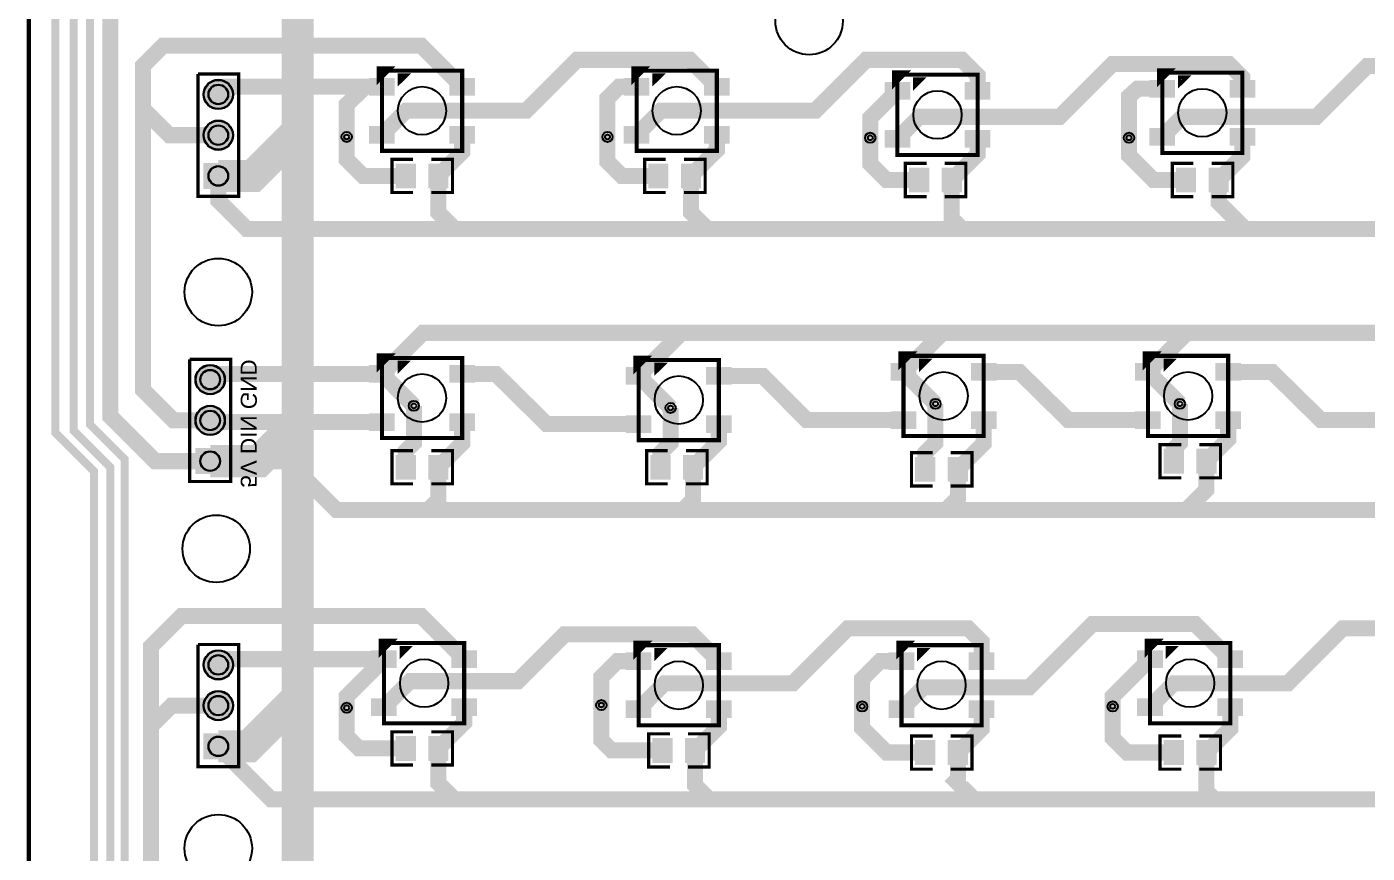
# Model space of a CAD drawing. Extents: x -5 to 8273, y -8280 to 5.
# Drawn here: x -5 to 3285, y -3522 to -1494 of the extents above; entities that cross this region are included whole.
import ezdxf

# ---------------------------------------------------------------- set-up
doc = ezdxf.new("R2010")
doc.units = 9
for name, color, linetype, true_color in [('BoardOutLine', 7, 'Continuous', 0xff00ff), ('BottomLayer', 7, 'Continuous', 0x0000ff), ('BottomSilkLayer', 7, 'Continuous', 0x66cc33), ('BottomSolderMaskLayer', 7, 'Continuous', 0xaa00ff), ('Hole', 7, 'Continuous', 0x222222), ('Multi-Layer', 7, 'Continuous', 0xc0c0c0), ('TopLayer', 7, 'Continuous', 0xff0000), ('TopPasteMaskLayer', 7, 'Continuous', 0x808080), ('TopSilkLayer', 7, 'Continuous', 0xffcc00), ('TopSolderMaskLayer', 7, 'Continuous', 0x800080)]:
    doc.layers.add(name, color=color, linetype=linetype, true_color=true_color)
doc.styles.get("Standard").update_dxf_attribs({"font": 'arial.ttf'})

msp = doc.modelspace()

# ---------------------------------------------------------------- hatches: boundary and pattern name
at = {"layer": 'BottomSolderMaskLayer'}
for points in [[(428.6, -1660, 1), (501.4, -1660, 1)], [(428.6, -1760, 1), (501.4, -1760, 1)], [(428.4, -1891.9), (428.4, -1828.1), (501.6, -1828.1), (501.6, -1891.9)], [(408.6, -2360, 1), (481.4, -2360, 1)], [(408.6, -2460, 1), (481.4, -2460, 1)], [(408.4, -2591.9), (408.4, -2528.1), (481.6, -2528.1), (481.6, -2591.9)], [(428.6, -3060, 1), (501.4, -3060, 1)], [(428.6, -3160, 1), (501.4, -3160, 1)], [(428.4, -3291.9), (428.4, -3228.1), (501.6, -3228.1), (501.6, -3291.9)]]:
    msp.add_hatch(color=256, dxfattribs=at).paths.add_polyline_path(points)
at = {"layer": 'Multi-Layer'}
for points in [[(429.6, -1660, 1), (500.4, -1660, 1)], [(429.6, -1760, 1), (500.4, -1760, 1)], [(429.6, -1891), (429.6, -1829), (500.4, -1829), (500.4, -1891)], [(409.6, -2360, 1), (480.4, -2360, 1)], [(409.6, -2460, 1), (480.4, -2460, 1)], [(409.6, -2591), (409.6, -2529), (480.4, -2529), (480.4, -2591)], [(429.6, -3060, 1), (500.4, -3060, 1)], [(429.6, -3160, 1), (500.4, -3160, 1)], [(429.6, -3291), (429.6, -3229), (500.4, -3229), (500.4, -3291)]]:
    msp.add_hatch(color=256, dxfattribs=at).paths.add_polyline_path(points)
at = {"layer": 'TopLayer'}
for points in [[(896.1, -1660.6), (837, -1660.6), (837, -1621.3), (896.1, -1621.3)], [(1092.9, -1660.6), (1033.9, -1660.6), (1033.9, -1621.3), (1092.9, -1621.3)], [(1521.1, -1660.6), (1462, -1660.6), (1462, -1621.3), (1521.1, -1621.3)], [(1717.9, -1660.6), (1658.9, -1660.6), (1658.9, -1621.3), (1717.9, -1621.3)], [(2161.1, -1670.6), (2102, -1670.6), (2102, -1631.3), (2161.1, -1631.3)], [(2357.9, -1670.6), (2298.9, -1670.6), (2298.9, -1631.3), (2357.9, -1631.3)], [(2811.1, -1665.6), (2752, -1665.6), (2752, -1626.3), (2811.1, -1626.3)], [(3007.9, -1665.6), (2948.9, -1665.6), (2948.9, -1626.3), (3007.9, -1626.3)], [(896.1, -1778.7), (837, -1778.7), (837, -1739.4), (896.1, -1739.4)], [(1092.9, -1778.7), (1033.9, -1778.7), (1033.9, -1739.4), (1092.9, -1739.4)], [(1521.1, -1778.7), (1462, -1778.7), (1462, -1739.4), (1521.1, -1739.4)], [(1717.9, -1778.7), (1658.9, -1778.7), (1658.9, -1739.4), (1717.9, -1739.4)], [(2161.1, -1788.7), (2102, -1788.7), (2102, -1749.4), (2161.1, -1749.4)], [(2357.9, -1788.7), (2298.9, -1788.7), (2298.9, -1749.4), (2357.9, -1749.4)], [(2811.1, -1783.7), (2752, -1783.7), (2752, -1744.4), (2811.1, -1744.4)], [(3007.9, -1783.7), (2948.9, -1783.7), (2948.9, -1744.4), (3007.9, -1744.4)], [(947.8, -1888.5), (902.2, -1888.5), (902.2, -1831.5), (947.8, -1831.5)], [(1027.8, -1888.5), (982.2, -1888.5), (982.2, -1831.5), (1027.8, -1831.5)], [(1567.8, -1888.5), (1522.2, -1888.5), (1522.2, -1831.5), (1567.8, -1831.5)], [(1647.8, -1888.5), (1602.2, -1888.5), (1602.2, -1831.5), (1647.8, -1831.5)], [(2207.8, -1898.5), (2162.2, -1898.5), (2162.2, -1841.5), (2207.8, -1841.5)], [(2287.8, -1898.5), (2242.2, -1898.5), (2242.2, -1841.5), (2287.8, -1841.5)], [(2862.8, -1898.5), (2817.2, -1898.5), (2817.2, -1841.5), (2862.8, -1841.5)], [(2942.8, -1898.5), (2897.2, -1898.5), (2897.2, -1841.5), (2942.8, -1841.5)], [(896.1, -2365.6), (837, -2365.6), (837, -2326.3), (896.1, -2326.3)], [(1092.9, -2365.6), (1033.9, -2365.6), (1033.9, -2326.3), (1092.9, -2326.3)], [(1526.1, -2370.6), (1467, -2370.6), (1467, -2331.3), (1526.1, -2331.3)], [(1722.9, -2370.6), (1663.9, -2370.6), (1663.9, -2331.3), (1722.9, -2331.3)], [(2176.1, -2360.6), (2117, -2360.6), (2117, -2321.3), (2176.1, -2321.3)], [(2372.9, -2360.6), (2313.9, -2360.6), (2313.9, -2321.3), (2372.9, -2321.3)], [(2776.1, -2360.6), (2717, -2360.6), (2717, -2321.3), (2776.1, -2321.3)], [(2972.9, -2360.6), (2913.9, -2360.6), (2913.9, -2321.3), (2972.9, -2321.3)], [(896.1, -2483.7), (837, -2483.7), (837, -2444.4), (896.1, -2444.4)], [(1092.9, -2483.7), (1033.9, -2483.7), (1033.9, -2444.4), (1092.9, -2444.4)], [(1526.1, -2488.7), (1467, -2488.7), (1467, -2449.4), (1526.1, -2449.4)], [(1722.9, -2488.7), (1663.9, -2488.7), (1663.9, -2449.4), (1722.9, -2449.4)], [(2176.1, -2478.7), (2117, -2478.7), (2117, -2439.4), (2176.1, -2439.4)], [(2372.9, -2478.7), (2313.9, -2478.7), (2313.9, -2439.4), (2372.9, -2439.4)], [(2776.1, -2478.7), (2717, -2478.7), (2717, -2439.4), (2776.1, -2439.4)], [(2972.9, -2478.7), (2913.9, -2478.7), (2913.9, -2439.4), (2972.9, -2439.4)], [(2832.8, -2588.5), (2787.2, -2588.5), (2787.2, -2531.5), (2832.8, -2531.5)], [(2912.8, -2588.5), (2867.2, -2588.5), (2867.2, -2531.5), (2912.8, -2531.5)], [(947.8, -2603.5), (902.2, -2603.5), (902.2, -2546.5), (947.8, -2546.5)], [(1027.8, -2603.5), (982.2, -2603.5), (982.2, -2546.5), (1027.8, -2546.5)], [(1572.8, -2603.5), (1527.2, -2603.5), (1527.2, -2546.5), (1572.8, -2546.5)], [(1652.8, -2603.5), (1607.2, -2603.5), (1607.2, -2546.5), (1652.8, -2546.5)], [(2222.8, -2608.5), (2177.2, -2608.5), (2177.2, -2551.5), (2222.8, -2551.5)], [(2302.8, -2608.5), (2257.2, -2608.5), (2257.2, -2551.5), (2302.8, -2551.5)], [(901.1, -3065.6), (842, -3065.6), (842, -3026.3), (901.1, -3026.3)], [(1097.9, -3065.6), (1038.9, -3065.6), (1038.9, -3026.3), (1097.9, -3026.3)], [(2781.1, -3065.6), (2722, -3065.6), (2722, -3026.3), (2781.1, -3026.3)], [(2977.9, -3065.6), (2918.9, -3065.6), (2918.9, -3026.3), (2977.9, -3026.3)], [(1526.1, -3070.6), (1467, -3070.6), (1467, -3031.3), (1526.1, -3031.3)], [(1722.9, -3070.6), (1663.9, -3070.6), (1663.9, -3031.3), (1722.9, -3031.3)], [(2171.1, -3070.6), (2112, -3070.6), (2112, -3031.3), (2171.1, -3031.3)], [(2367.9, -3070.6), (2308.9, -3070.6), (2308.9, -3031.3), (2367.9, -3031.3)], [(901.1, -3183.7), (842, -3183.7), (842, -3144.4), (901.1, -3144.4)], [(1097.9, -3183.7), (1038.9, -3183.7), (1038.9, -3144.4), (1097.9, -3144.4)], [(1526.1, -3188.7), (1467, -3188.7), (1467, -3149.4), (1526.1, -3149.4)], [(1722.9, -3188.7), (1663.9, -3188.7), (1663.9, -3149.4), (1722.9, -3149.4)], [(2171.1, -3188.7), (2112, -3188.7), (2112, -3149.4), (2171.1, -3149.4)], [(2367.9, -3188.7), (2308.9, -3188.7), (2308.9, -3149.4), (2367.9, -3149.4)], [(2781.1, -3183.7), (2722, -3183.7), (2722, -3144.4), (2781.1, -3144.4)], [(2977.9, -3183.7), (2918.9, -3183.7), (2918.9, -3144.4), (2977.9, -3144.4)], [(947.8, -3293.5), (902.2, -3293.5), (902.2, -3236.5), (947.8, -3236.5)], [(1027.8, -3293.5), (982.2, -3293.5), (982.2, -3236.5), (1027.8, -3236.5)], [(1577.8, -3298.5), (1532.2, -3298.5), (1532.2, -3241.5), (1577.8, -3241.5)], [(1657.8, -3298.5), (1612.2, -3298.5), (1612.2, -3241.5), (1657.8, -3241.5)], [(2222.8, -3303.5), (2177.2, -3303.5), (2177.2, -3246.5), (2222.8, -3246.5)], [(2302.8, -3303.5), (2257.2, -3303.5), (2257.2, -3246.5), (2302.8, -3246.5)], [(2832.8, -3303.5), (2787.2, -3303.5), (2787.2, -3246.5), (2832.8, -3246.5)], [(2912.8, -3303.5), (2867.2, -3303.5), (2867.2, -3246.5), (2912.8, -3246.5)]]:
    msp.add_hatch(color=256, dxfattribs=at).paths.add_polyline_path(points)
at = {"layer": 'TopPasteMaskLayer'}
for points in [[(896.1, -1660.6), (837, -1660.6), (837, -1621.3), (896.1, -1621.3)], [(1092.9, -1660.6), (1033.9, -1660.6), (1033.9, -1621.3), (1092.9, -1621.3)], [(1521.1, -1660.6), (1462, -1660.6), (1462, -1621.3), (1521.1, -1621.3)], [(1717.9, -1660.6), (1658.9, -1660.6), (1658.9, -1621.3), (1717.9, -1621.3)], [(2161.1, -1670.6), (2102, -1670.6), (2102, -1631.3), (2161.1, -1631.3)], [(2357.9, -1670.6), (2298.9, -1670.6), (2298.9, -1631.3), (2357.9, -1631.3)], [(2811.1, -1665.6), (2752, -1665.6), (2752, -1626.3), (2811.1, -1626.3)], [(3007.9, -1665.6), (2948.9, -1665.6), (2948.9, -1626.3), (3007.9, -1626.3)], [(896.1, -1778.7), (837, -1778.7), (837, -1739.4), (896.1, -1739.4)], [(1092.9, -1778.7), (1033.9, -1778.7), (1033.9, -1739.4), (1092.9, -1739.4)], [(1521.1, -1778.7), (1462, -1778.7), (1462, -1739.4), (1521.1, -1739.4)], [(1717.9, -1778.7), (1658.9, -1778.7), (1658.9, -1739.4), (1717.9, -1739.4)], [(2161.1, -1788.7), (2102, -1788.7), (2102, -1749.4), (2161.1, -1749.4)], [(2357.9, -1788.7), (2298.9, -1788.7), (2298.9, -1749.4), (2357.9, -1749.4)], [(2811.1, -1783.7), (2752, -1783.7), (2752, -1744.4), (2811.1, -1744.4)], [(3007.9, -1783.7), (2948.9, -1783.7), (2948.9, -1744.4), (3007.9, -1744.4)], [(947.8, -1888.5), (902.2, -1888.5), (902.2, -1831.5), (947.8, -1831.5)], [(1027.8, -1888.5), (982.2, -1888.5), (982.2, -1831.5), (1027.8, -1831.5)], [(1567.8, -1888.5), (1522.2, -1888.5), (1522.2, -1831.5), (1567.8, -1831.5)], [(1647.8, -1888.5), (1602.2, -1888.5), (1602.2, -1831.5), (1647.8, -1831.5)], [(2207.8, -1898.5), (2162.2, -1898.5), (2162.2, -1841.5), (2207.8, -1841.5)], [(2287.8, -1898.5), (2242.2, -1898.5), (2242.2, -1841.5), (2287.8, -1841.5)], [(2862.8, -1898.5), (2817.2, -1898.5), (2817.2, -1841.5), (2862.8, -1841.5)], [(2942.8, -1898.5), (2897.2, -1898.5), (2897.2, -1841.5), (2942.8, -1841.5)], [(896.1, -2365.6), (837, -2365.6), (837, -2326.3), (896.1, -2326.3)], [(1092.9, -2365.6), (1033.9, -2365.6), (1033.9, -2326.3), (1092.9, -2326.3)], [(1526.1, -2370.6), (1467, -2370.6), (1467, -2331.3), (1526.1, -2331.3)], [(1722.9, -2370.6), (1663.9, -2370.6), (1663.9, -2331.3), (1722.9, -2331.3)], [(2176.1, -2360.6), (2117, -2360.6), (2117, -2321.3), (2176.1, -2321.3)], [(2372.9, -2360.6), (2313.9, -2360.6), (2313.9, -2321.3), (2372.9, -2321.3)], [(2776.1, -2360.6), (2717, -2360.6), (2717, -2321.3), (2776.1, -2321.3)], [(2972.9, -2360.6), (2913.9, -2360.6), (2913.9, -2321.3), (2972.9, -2321.3)], [(896.1, -2483.7), (837, -2483.7), (837, -2444.4), (896.1, -2444.4)], [(1092.9, -2483.7), (1033.9, -2483.7), (1033.9, -2444.4), (1092.9, -2444.4)], [(1526.1, -2488.7), (1467, -2488.7), (1467, -2449.4), (1526.1, -2449.4)], [(1722.9, -2488.7), (1663.9, -2488.7), (1663.9, -2449.4), (1722.9, -2449.4)], [(2176.1, -2478.7), (2117, -2478.7), (2117, -2439.4), (2176.1, -2439.4)], [(2372.9, -2478.7), (2313.9, -2478.7), (2313.9, -2439.4), (2372.9, -2439.4)], [(2776.1, -2478.7), (2717, -2478.7), (2717, -2439.4), (2776.1, -2439.4)], [(2972.9, -2478.7), (2913.9, -2478.7), (2913.9, -2439.4), (2972.9, -2439.4)], [(2832.8, -2588.5), (2787.2, -2588.5), (2787.2, -2531.5), (2832.8, -2531.5)], [(2912.8, -2588.5), (2867.2, -2588.5), (2867.2, -2531.5), (2912.8, -2531.5)], [(947.8, -2603.5), (902.2, -2603.5), (902.2, -2546.5), (947.8, -2546.5)], [(1027.8, -2603.5), (982.2, -2603.5), (982.2, -2546.5), (1027.8, -2546.5)], [(1572.8, -2603.5), (1527.2, -2603.5), (1527.2, -2546.5), (1572.8, -2546.5)], [(1652.8, -2603.5), (1607.2, -2603.5), (1607.2, -2546.5), (1652.8, -2546.5)], [(2222.8, -2608.5), (2177.2, -2608.5), (2177.2, -2551.5), (2222.8, -2551.5)], [(2302.8, -2608.5), (2257.2, -2608.5), (2257.2, -2551.5), (2302.8, -2551.5)], [(901.1, -3065.6), (842, -3065.6), (842, -3026.3), (901.1, -3026.3)], [(1097.9, -3065.6), (1038.9, -3065.6), (1038.9, -3026.3), (1097.9, -3026.3)], [(2781.1, -3065.6), (2722, -3065.6), (2722, -3026.3), (2781.1, -3026.3)], [(2977.9, -3065.6), (2918.9, -3065.6), (2918.9, -3026.3), (2977.9, -3026.3)], [(1526.1, -3070.6), (1467, -3070.6), (1467, -3031.3), (1526.1, -3031.3)], [(1722.9, -3070.6), (1663.9, -3070.6), (1663.9, -3031.3), (1722.9, -3031.3)], [(2171.1, -3070.6), (2112, -3070.6), (2112, -3031.3), (2171.1, -3031.3)], [(2367.9, -3070.6), (2308.9, -3070.6), (2308.9, -3031.3), (2367.9, -3031.3)], [(901.1, -3183.7), (842, -3183.7), (842, -3144.4), (901.1, -3144.4)], [(1097.9, -3183.7), (1038.9, -3183.7), (1038.9, -3144.4), (1097.9, -3144.4)], [(1526.1, -3188.7), (1467, -3188.7), (1467, -3149.4), (1526.1, -3149.4)], [(1722.9, -3188.7), (1663.9, -3188.7), (1663.9, -3149.4), (1722.9, -3149.4)], [(2171.1, -3188.7), (2112, -3188.7), (2112, -3149.4), (2171.1, -3149.4)], [(2367.9, -3188.7), (2308.9, -3188.7), (2308.9, -3149.4), (2367.9, -3149.4)], [(2781.1, -3183.7), (2722, -3183.7), (2722, -3144.4), (2781.1, -3144.4)], [(2977.9, -3183.7), (2918.9, -3183.7), (2918.9, -3144.4), (2977.9, -3144.4)], [(947.8, -3293.5), (902.2, -3293.5), (902.2, -3236.5), (947.8, -3236.5)], [(1027.8, -3293.5), (982.2, -3293.5), (982.2, -3236.5), (1027.8, -3236.5)], [(1577.8, -3298.5), (1532.2, -3298.5), (1532.2, -3241.5), (1577.8, -3241.5)], [(1657.8, -3298.5), (1612.2, -3298.5), (1612.2, -3241.5), (1657.8, -3241.5)], [(2222.8, -3303.5), (2177.2, -3303.5), (2177.2, -3246.5), (2222.8, -3246.5)], [(2302.8, -3303.5), (2257.2, -3303.5), (2257.2, -3246.5), (2302.8, -3246.5)], [(2832.8, -3303.5), (2787.2, -3303.5), (2787.2, -3246.5), (2832.8, -3246.5)], [(2912.8, -3303.5), (2867.2, -3303.5), (2867.2, -3246.5), (2912.8, -3246.5)]]:
    msp.add_hatch(color=256, dxfattribs=at).paths.add_polyline_path(points)
at = {"layer": 'TopSolderMaskLayer'}
for points in [[(428.6, -1660, 1), (501.4, -1660, 1)], [(898.1, -1662.6), (835, -1662.6), (835, -1619.3), (898.1, -1619.3)], [(1094.9, -1662.6), (1031.9, -1662.6), (1031.9, -1619.3), (1094.9, -1619.3)], [(1523.1, -1662.6), (1460, -1662.6), (1460, -1619.3), (1523.1, -1619.3)], [(1719.9, -1662.6), (1656.9, -1662.6), (1656.9, -1619.3), (1719.9, -1619.3)], [(2163.1, -1672.6), (2100, -1672.6), (2100, -1629.3), (2163.1, -1629.3)], [(2359.9, -1672.6), (2296.9, -1672.6), (2296.9, -1629.3), (2359.9, -1629.3)], [(2813.1, -1667.6), (2750, -1667.6), (2750, -1624.3), (2813.1, -1624.3)], [(3009.9, -1667.6), (2946.9, -1667.6), (2946.9, -1624.3), (3009.9, -1624.3)], [(428.6, -1760, 1), (501.4, -1760, 1)], [(898.1, -1780.7), (835, -1780.7), (835, -1737.4), (898.1, -1737.4)], [(1094.9, -1780.7), (1031.9, -1780.7), (1031.9, -1737.4), (1094.9, -1737.4)], [(1523.1, -1780.7), (1460, -1780.7), (1460, -1737.4), (1523.1, -1737.4)], [(1719.9, -1780.7), (1656.9, -1780.7), (1656.9, -1737.4), (1719.9, -1737.4)], [(2813.1, -1785.7), (2750, -1785.7), (2750, -1742.4), (2813.1, -1742.4)], [(3009.9, -1785.7), (2946.9, -1785.7), (2946.9, -1742.4), (3009.9, -1742.4)], [(2163.1, -1790.7), (2100, -1790.7), (2100, -1747.4), (2163.1, -1747.4)], [(2359.9, -1790.7), (2296.9, -1790.7), (2296.9, -1747.4), (2359.9, -1747.4)], [(428.4, -1891.9), (428.4, -1828.1), (501.6, -1828.1), (501.6, -1891.9)], [(949.8, -1890.5), (900.2, -1890.5), (900.2, -1829.5), (949.8, -1829.5)], [(1029.8, -1890.5), (980.2, -1890.5), (980.2, -1829.5), (1029.8, -1829.5)], [(1569.8, -1890.5), (1520.2, -1890.5), (1520.2, -1829.5), (1569.8, -1829.5)], [(1649.8, -1890.5), (1600.2, -1890.5), (1600.2, -1829.5), (1649.8, -1829.5)], [(2209.8, -1900.5), (2160.2, -1900.5), (2160.2, -1839.5), (2209.8, -1839.5)], [(2289.8, -1900.5), (2240.2, -1900.5), (2240.2, -1839.5), (2289.8, -1839.5)], [(2864.8, -1900.5), (2815.2, -1900.5), (2815.2, -1839.5), (2864.8, -1839.5)], [(2944.8, -1900.5), (2895.2, -1900.5), (2895.2, -1839.5), (2944.8, -1839.5)], [(408.6, -2360, 1), (481.4, -2360, 1)], [(898.1, -2367.6), (835, -2367.6), (835, -2324.3), (898.1, -2324.3)], [(1094.9, -2367.6), (1031.9, -2367.6), (1031.9, -2324.3), (1094.9, -2324.3)], [(1528.1, -2372.6), (1465, -2372.6), (1465, -2329.3), (1528.1, -2329.3)], [(1724.9, -2372.6), (1661.9, -2372.6), (1661.9, -2329.3), (1724.9, -2329.3)], [(2178.1, -2362.6), (2115, -2362.6), (2115, -2319.3), (2178.1, -2319.3)], [(2374.9, -2362.6), (2311.9, -2362.6), (2311.9, -2319.3), (2374.9, -2319.3)], [(2778.1, -2362.6), (2715, -2362.6), (2715, -2319.3), (2778.1, -2319.3)], [(2974.9, -2362.6), (2911.9, -2362.6), (2911.9, -2319.3), (2974.9, -2319.3)], [(408.6, -2460, 1), (481.4, -2460, 1)], [(898.1, -2485.7), (835, -2485.7), (835, -2442.4), (898.1, -2442.4)], [(1094.9, -2485.7), (1031.9, -2485.7), (1031.9, -2442.4), (1094.9, -2442.4)], [(1528.1, -2490.7), (1465, -2490.7), (1465, -2447.4), (1528.1, -2447.4)], [(1724.9, -2490.7), (1661.9, -2490.7), (1661.9, -2447.4), (1724.9, -2447.4)], [(2178.1, -2480.7), (2115, -2480.7), (2115, -2437.4), (2178.1, -2437.4)], [(2374.9, -2480.7), (2311.9, -2480.7), (2311.9, -2437.4), (2374.9, -2437.4)], [(2778.1, -2480.7), (2715, -2480.7), (2715, -2437.4), (2778.1, -2437.4)], [(2974.9, -2480.7), (2911.9, -2480.7), (2911.9, -2437.4), (2974.9, -2437.4)], [(408.4, -2591.9), (408.4, -2528.1), (481.6, -2528.1), (481.6, -2591.9)], [(2834.8, -2590.5), (2785.2, -2590.5), (2785.2, -2529.5), (2834.8, -2529.5)], [(2914.8, -2590.5), (2865.2, -2590.5), (2865.2, -2529.5), (2914.8, -2529.5)], [(949.8, -2605.5), (900.2, -2605.5), (900.2, -2544.5), (949.8, -2544.5)], [(1029.8, -2605.5), (980.2, -2605.5), (980.2, -2544.5), (1029.8, -2544.5)], [(1574.8, -2605.5), (1525.2, -2605.5), (1525.2, -2544.5), (1574.8, -2544.5)], [(1654.8, -2605.5), (1605.2, -2605.5), (1605.2, -2544.5), (1654.8, -2544.5)], [(2224.8, -2610.5), (2175.2, -2610.5), (2175.2, -2549.5), (2224.8, -2549.5)], [(2304.8, -2610.5), (2255.2, -2610.5), (2255.2, -2549.5), (2304.8, -2549.5)], [(428.6, -3060, 1), (501.4, -3060, 1)], [(903.1, -3067.6), (840, -3067.6), (840, -3024.3), (903.1, -3024.3)], [(1099.9, -3067.6), (1036.9, -3067.6), (1036.9, -3024.3), (1099.9, -3024.3)], [(2783.1, -3067.6), (2720, -3067.6), (2720, -3024.3), (2783.1, -3024.3)], [(2979.9, -3067.6), (2916.9, -3067.6), (2916.9, -3024.3), (2979.9, -3024.3)], [(1528.1, -3072.6), (1465, -3072.6), (1465, -3029.3), (1528.1, -3029.3)], [(1724.9, -3072.6), (1661.9, -3072.6), (1661.9, -3029.3), (1724.9, -3029.3)], [(2173.1, -3072.6), (2110, -3072.6), (2110, -3029.3), (2173.1, -3029.3)], [(2369.9, -3072.6), (2306.9, -3072.6), (2306.9, -3029.3), (2369.9, -3029.3)], [(428.6, -3160, 1), (501.4, -3160, 1)], [(903.1, -3185.7), (840, -3185.7), (840, -3142.4), (903.1, -3142.4)], [(1099.9, -3185.7), (1036.9, -3185.7), (1036.9, -3142.4), (1099.9, -3142.4)], [(1528.1, -3190.7), (1465, -3190.7), (1465, -3147.4), (1528.1, -3147.4)], [(1724.9, -3190.7), (1661.9, -3190.7), (1661.9, -3147.4), (1724.9, -3147.4)], [(2173.1, -3190.7), (2110, -3190.7), (2110, -3147.4), (2173.1, -3147.4)], [(2369.9, -3190.7), (2306.9, -3190.7), (2306.9, -3147.4), (2369.9, -3147.4)], [(2783.1, -3185.7), (2720, -3185.7), (2720, -3142.4), (2783.1, -3142.4)], [(2979.9, -3185.7), (2916.9, -3185.7), (2916.9, -3142.4), (2979.9, -3142.4)], [(428.4, -3291.9), (428.4, -3228.1), (501.6, -3228.1), (501.6, -3291.9)], [(949.8, -3295.5), (900.2, -3295.5), (900.2, -3234.5), (949.8, -3234.5)], [(1029.8, -3295.5), (980.2, -3295.5), (980.2, -3234.5), (1029.8, -3234.5)], [(1579.8, -3300.5), (1530.2, -3300.5), (1530.2, -3239.5), (1579.8, -3239.5)], [(1659.8, -3300.5), (1610.2, -3300.5), (1610.2, -3239.5), (1659.8, -3239.5)], [(2224.8, -3305.5), (2175.2, -3305.5), (2175.2, -3244.5), (2224.8, -3244.5)], [(2304.8, -3305.5), (2255.2, -3305.5), (2255.2, -3244.5), (2304.8, -3244.5)], [(2834.8, -3305.5), (2785.2, -3305.5), (2785.2, -3244.5), (2834.8, -3244.5)], [(2914.8, -3305.5), (2865.2, -3305.5), (2865.2, -3244.5), (2914.8, -3244.5)]]:
    msp.add_hatch(color=256, dxfattribs=at).paths.add_polyline_path(points)

# ---------------------------------------------------------------- linework, layer by layer
at = {"layer": 'BoardOutLine', "const_width": 10}
msp.add_lwpolyline([(0, 0), (8267.7, 0), (8267.7, -8267.7), (0, -8267.7), (0, 0)], close=True, dxfattribs=at)
at = {"layer": 'BottomLayer', "const_width": 78.7}
for points in [[(460, -1185), (570, -1185), (660, -1275), (660, -1750), (550, -1860), (465, -1860)], [(660, -1750), (660, -2465), (565, -2560), (445, -2560)], [(660, -2465), (660, -3140), (540, -3260), (465, -3260)], [(660, -3065), (660, -3850), (570, -3940), (565, -3935), (455, -3935)]]:
    msp.add_lwpolyline(points, dxfattribs=at)
at = {"layer": 'BottomSolderMaskLayer'}
for centre, radius in [((465, -1660), 36.4), ((465, -1660), 24.3), ((465, -1760), 36.4), ((465, -1760), 24.3), ((465, -1860), 24.4), ((445, -2360), 36.4), ((445, -2360), 24.3), ((445, -2460), 36.4), ((445, -2460), 24.3), ((445, -2560), 24.4), ((465, -3060), 36.4), ((465, -3060), 24.3), ((465, -3160), 36.4), ((465, -3160), 24.3), ((465, -3260), 24.4)]:
    msp.add_circle(centre, radius, dxfattribs=at)
at = {"layer": 'Hole'}
for centre in [(780, -1764.3), (1420, -1764.3), (2065, -1766.3), (2700, -1766.3), (945, -2424.4), (1575, -2429.4), (2225, -2419.4), (2825, -2419.4), (1405, -3158.6), (2045, -3161.9), (2660, -3161.9), (780, -3165.2)]:
    msp.add_circle(centre, 6, dxfattribs=at)
at = {"layer": 'Multi-Layer'}
for centre, radius in [((1915, -1480), 82.7), ((465, -1660), 35.4), ((465, -1660), 23.6), ((465, -1760), 35.4), ((465, -1760), 23.6), ((780, -1764.3), 12.5), ((1420, -1764.3), 12.5), ((2065, -1766.3), 12.5), ((2700, -1766.3), 12.5), ((465, -1860), 23.6), ((465, -2145), 82.7), ((445, -2360), 35.4), ((445, -2360), 23.6), ((445, -2460), 35.4), ((945, -2424.4), 12.5), ((1575, -2429.4), 12.5), ((2225, -2419.4), 12.5), ((2825, -2419.4), 12.5), ((445, -2460), 23.6), ((445, -2560), 23.6), ((460, -2775), 82.7), ((465, -3060), 35.4), ((465, -3060), 23.6), ((465, -3160), 35.4), ((465, -3160), 23.6), ((780, -3165.2), 12.5), ((1405, -3158.6), 12.5), ((2045, -3161.9), 12.5), ((2660, -3161.9), 12.5), ((465, -3260), 23.6), ((465, -3510), 82.7)]:
    msp.add_circle(centre, radius, dxfattribs=at)
at = {"layer": 'TopLayer'}
for points, const_width in [([(3180, -7809), (3180, -7775), (3130, -7725), (2435, -7725), (2365, -7655), (760, -7655), (710, -7705), (710, -7915), (595, -8030), (305, -8030), (190, -7915), (190, -6755), (110, -6675), (110, -3950), (200, -3860), (200, -2575), (110, -2485), (110, -450), (345, -215), (1610, -215), (1805, -20), (2630, -20), (2664, -54), (2664, -80)], 20), ([(235, -3875), (235, -2555), (150, -2470), (150, -460), (360, -250), (435, -250), (440, -245), (1640, -245), (1835, -50), (2534, -50), (2549, -65)], 20), ([(1635, -8065), (1635, -8130), (1615, -8150), (375, -8150), (150, -7925), (150, -6770), (75, -6695), (75, -3930), (160, -3845), (160, -2585), (65, -2490), (65, -445), (340, -170), (1565, -170)], 20), ([(445, -2560), (310, -2560), (200, -2450), (200, -1330), (345, -1185), (460, -1185)], 40), ([(465, -1760), (345, -1760), (280, -1695), (280, -1590), (330, -1540), (962.5, -1540), (1063.4, -1640.9)], 39.4), ([(1688.4, -1640.9), (1622.5, -1575), (1345, -1575), (1220, -1700), (925.6, -1700), (866.6, -1759.1)], 39.4), ([(2328.4, -1650.9), (2328.4, -1613.4), (2290, -1575), (2055, -1575), (1930, -1700), (1550.6, -1700), (1491.6, -1759.1)], 39.4), ([(2978.4, -1645.9), (2978.4, -1618.4), (2945, -1585), (2660, -1585), (2530, -1715), (2185.6, -1715), (2131.6, -1769.1)], 39.4), ([(3603.4, -1650.9), (3603.4, -1618.4), (3575, -1590), (3285, -1590), (3160, -1715), (2830.6, -1715), (2781.6, -1764.1)], 39.4), ([(465, -1660), (484.1, -1640.9), (866.6, -1640.9)], 39.4), ([(780, -1764.3), (780, -1685), (826, -1640.9), (866.6, -1640.9)], 39.4), ([(1420, -1764.3), (1420, -1670), (1449, -1640.9), (1491.6, -1640.9)], 39.4), ([(2065, -1766.3), (2065, -1717.5), (2131.6, -1650.9)], 39.4), ([(2700, -1766.3), (2700, -1665), (2721, -1645.9), (2781.6, -1645.9)], 39.4), ([(280, -1695), (280, -2385), (355, -2460), (445, -2460)], 39.4), ([(1005, -1860), (1063.4, -1801.6), (1063.4, -1759.1)], 39.4), ([(1625, -1860), (1688.4, -1796.6), (1688.4, -1759.1)], 39.4), ([(925, -1860), (820, -1860), (780, -1820), (780, -1764.3)], 39.4), ([(1545, -1860), (1455, -1860), (1420, -1825), (1420, -1764.3)], 39.4), ([(2185, -1870), (2105, -1870), (2065, -1830), (2065, -1766.3)], 39.4), ([(2265, -1870), (2328.4, -1806.6), (2328.4, -1769.1)], 39.4), ([(2840, -1870), (2760, -1870), (2700, -1810), (2700, -1766.3)], 39.4), ([(2920, -1870), (2978.4, -1811.6), (2978.4, -1764.1)], 39.4), ([(1045, -1990), (535, -1990), (465, -1920), (465, -1860)], 39.4), ([(1665, -1990), (1045, -1990), (1005, -1950), (1005, -1860)], 39.4), ([(2290, -1990), (1665, -1990), (1625, -1950), (1625, -1860)], 39.4), ([(2985, -1990), (2290, -1990), (2265, -1965), (2265, -1870)], 39.4), ([(3645, -1990), (2985, -1990), (2920, -1925), (2920, -1870)], 39.4), ([(1602.5, -2245), (967.5, -2245), (866.6, -2345.9)], 39.4), ([(2242.5, -2245), (1602.5, -2245), (1496.6, -2350.9)], 39.4), ([(2842.5, -2245), (2242.5, -2245), (2146.6, -2340.9)], 39.4), ([(3502.5, -2245), (2842.5, -2245), (2746.6, -2340.9)], 39.4), ([(445, -2360), (459.1, -2345.9), (866.6, -2345.9)], 39.4), ([(945, -2424.4), (945, -2424.4), (866.6, -2345.9)], 39.4), ([(1063.4, -2345.9), (1146, -2345.9), (1271, -2469.1), (1496.6, -2469.1)], 39.4), ([(1575, -2429.4), (1575, -2429.4), (1496.6, -2350.9)], 39.4), ([(1693.4, -2350.9), (1801, -2350.9), (1909, -2459.1), (2146.6, -2459.1)], 39.4), ([(2225, -2419.4), (2225, -2419.4), (2146.6, -2340.9)], 39.4), ([(2343.4, -2340.9), (2431, -2340.9), (2551, -2459.1), (2746.6, -2459.1)], 39.4), ([(2825, -2419.4), (2825, -2419.4), (2746.6, -2340.9)], 39.4), ([(2943.4, -2340.9), (3051, -2340.9), (3171, -2459.1), (3406.6, -2459.1)], 39.4), ([(2200, -2580), (2200, -2540), (2225, -2515), (2225, -2419.4)], 39.4), ([(2810, -2560), (2810, -2530), (2825, -2515), (2825, -2419.4)], 39.4), ([(925, -2575), (925, -2535), (945, -2515), (945, -2424.4)], 39.4), ([(1550, -2575), (1550, -2540), (1575, -2515), (1575, -2429.4)], 39.4), ([(445, -2460), (449.1, -2464.1), (866.6, -2464.1)], 39.4), ([(1005, -2575), (1063.4, -2516.6), (1063.4, -2464.1)], 39.4), ([(1630, -2575), (1693.4, -2511.6), (1693.4, -2469.1)], 39.4), ([(2280, -2580), (2343.4, -2516.6), (2343.4, -2459.1)], 39.4), ([(2890, -2560), (2943.4, -2506.6), (2943.4, -2459.1)], 39.4), ([(445, -2560), (635, -2560), (755, -2680), (980, -2680), (1005, -2655), (1005, -2575)], 39.4), ([(980, -2680), (1605, -2680), (1630, -2655), (1630, -2575)], 39.4), ([(1605, -2680), (2250, -2680), (2280, -2650), (2280, -2580)], 39.4), ([(2250, -2680), (2840, -2680), (2890, -2630), (2890, -2560)], 39.4), ([(2840, -2680), (3505, -2680), (3550, -2635), (3550, -2565)], 39.4), ([(300, -3210), (300, -3015), (375, -2940), (962.5, -2940), (1068.4, -3045.9)], 39.4), ([(2338.4, -3050.9), (2338.4, -3003.4), (2305, -2970), (2010, -2970), (1875, -3105), (1560.6, -3105), (1496.6, -3169.1)], 39.4), ([(2948.4, -3045.9), (2862.5, -2960), (2610, -2960), (2455, -3115), (2195.6, -3115), (2141.6, -3169.1)], 39.4), ([(3603.4, -3040.9), (3603.4, -3028.4), (3545, -2970), (3225, -2970), (3090, -3105), (2810.6, -3105), (2751.6, -3164.1)], 39.4), ([(1693.4, -3050.9), (1627.5, -2985), (1315, -2985), (1200, -3100), (935.6, -3100), (871.6, -3164.1)], 39.4), ([(465, -3060), (479.1, -3045.9), (871.6, -3045.9)], 39.4), ([(780, -3165.2), (780, -3137.5), (871.6, -3045.9)], 39.4), ([(2660, -3161.9), (2660, -3137.5), (2751.6, -3045.9)], 39.4), ([(1405, -3158.6), (1405, -3090), (1444, -3050.9), (1496.6, -3050.9)], 39.4), ([(2045, -3161.9), (2045, -3095), (2089, -3050.9), (2141.6, -3050.9)], 39.4), ([(465, -3160), (350, -3160), (300, -3210), (300, -3770), (365, -3835), (455, -3835)], 39.4), ([(925, -3265), (810, -3265), (780, -3235), (780, -3165.2)], 39.4), ([(1005, -3265), (1068.4, -3201.6), (1068.4, -3164.1)], 39.4), ([(1555, -3270), (1430, -3270), (1405, -3245), (1405, -3158.6)], 39.4), ([(1635, -3270), (1693.4, -3211.6), (1693.4, -3169.1)], 39.4), ([(2200, -3275), (2105, -3275), (2045, -3215), (2045, -3161.9)], 39.4), ([(2280, -3275), (2338.4, -3216.6), (2338.4, -3169.1)], 39.4), ([(2810, -3275), (2695, -3275), (2660, -3240), (2660, -3161.9)], 39.4), ([(2890, -3275), (2948.4, -3216.6), (2948.4, -3164.1)], 39.4), ([(465, -3260), (595, -3390), (1045, -3390)], 39.4), ([(1670, -3390), (1045, -3390), (1005, -3350), (1005, -3265)], 39.4), ([(2320, -3390), (1670, -3390), (1635, -3355), (1635, -3270)], 39.4), ([(2910, -3390), (2320, -3390), (2275, -3345), (2280, -3340), (2280, -3275)], 39.4), ([(3605, -3390), (2910, -3390), (2890, -3370), (2890, -3275)], 39.4)]:
    msp.add_lwpolyline(points, dxfattribs=dict(at, const_width=const_width))
at = {"layer": 'TopSilkLayer'}
for points, const_width in [([(415, -1835), (415, -1910), (515, -1910), (515, -1610), (415, -1610)], 8), ([(415, -1610), (415, -1835)], 7.99), ([(943.2, -1819.3), (891.2, -1819.3), (891.2, -1900.8), (943.2, -1900.8)], 7.87), ([(987.7, -1819.3), (1039.7, -1819.3), (1039.7, -1900.8), (987.7, -1900.8)], 7.87), ([(1563.2, -1819.3), (1511.2, -1819.3), (1511.2, -1900.8), (1563.2, -1900.8)], 7.87), ([(1607.7, -1819.3), (1659.7, -1819.3), (1659.7, -1900.8), (1607.7, -1900.8)], 7.87), ([(2203.2, -1829.3), (2151.2, -1829.3), (2151.2, -1910.8), (2203.2, -1910.8)], 7.87), ([(2247.7, -1829.3), (2299.7, -1829.3), (2299.7, -1910.8), (2247.7, -1910.8)], 7.87), ([(2858.2, -1829.3), (2806.2, -1829.3), (2806.2, -1910.8), (2858.2, -1910.8)], 7.87), ([(2902.7, -1829.3), (2954.7, -1829.3), (2954.7, -1910.8), (2902.7, -1910.8)], 7.87), ([(395, -2535), (395, -2610), (495, -2610), (495, -2310), (395, -2310)], 8), ([(395, -2310), (395, -2535)], 7.99), ([(943.2, -2534.3), (891.2, -2534.3), (891.2, -2615.8), (943.2, -2615.8)], 7.87), ([(987.7, -2534.3), (1039.7, -2534.3), (1039.7, -2615.8), (987.7, -2615.8)], 7.87), ([(1568.2, -2534.3), (1516.2, -2534.3), (1516.2, -2615.8), (1568.2, -2615.8)], 7.87), ([(1612.7, -2534.3), (1664.7, -2534.3), (1664.7, -2615.8), (1612.7, -2615.8)], 7.87), ([(2828.2, -2519.3), (2776.2, -2519.3), (2776.2, -2600.8), (2828.2, -2600.8)], 7.87), ([(2872.7, -2519.3), (2924.7, -2519.3), (2924.7, -2600.8), (2872.7, -2600.8)], 7.87), ([(2218.2, -2539.3), (2166.2, -2539.3), (2166.2, -2620.8), (2218.2, -2620.8)], 7.87), ([(2262.7, -2539.3), (2314.7, -2539.3), (2314.7, -2620.8), (2262.7, -2620.8)], 7.87), ([(415, -3235), (415, -3310), (515, -3310), (515, -3010), (415, -3010)], 8), ([(415, -3010), (415, -3235)], 7.99), ([(943.2, -3224.3), (891.2, -3224.3), (891.2, -3305.8), (943.2, -3305.8)], 7.87), ([(987.7, -3224.3), (1039.7, -3224.3), (1039.7, -3305.8), (987.7, -3305.8)], 7.87), ([(1573.2, -3229.3), (1521.2, -3229.3), (1521.2, -3310.8), (1573.2, -3310.8)], 7.87), ([(1617.7, -3229.3), (1669.7, -3229.3), (1669.7, -3310.8), (1617.7, -3310.8)], 7.87), ([(2218.2, -3234.3), (2166.2, -3234.3), (2166.2, -3315.8), (2218.2, -3315.8)], 7.87), ([(2262.7, -3234.3), (2314.7, -3234.3), (2314.7, -3315.8), (2262.7, -3315.8)], 7.87), ([(2828.2, -3234.3), (2776.2, -3234.3), (2776.2, -3315.8), (2828.2, -3315.8)], 7.87), ([(2872.7, -3234.3), (2924.7, -3234.3), (2924.7, -3315.8), (2872.7, -3315.8)], 7.87)]:
    msp.add_lwpolyline(points, dxfattribs=dict(at, const_width=const_width))
at = {"layer": 'TopSilkLayer', "const_width": 10}
for points in [[(858.7, -1625.2), (858.7, -1595.7), (888.3, -1595.7), (858.7, -1625.2)], [(1063.4, -1798.4), (866.6, -1798.4), (866.6, -1601.6), (1063.4, -1601.6), (1063.4, -1798.4)], [(909.9, -1629.1), (909.9, -1613.4), (925.7, -1613.4), (909.9, -1629.1)], [(1483.7, -1625.2), (1483.7, -1595.7), (1513.3, -1595.7), (1483.7, -1625.2)], [(1688.4, -1798.4), (1491.6, -1798.4), (1491.6, -1601.6), (1688.4, -1601.6), (1688.4, -1798.4)], [(1534.9, -1629.1), (1534.9, -1613.4), (1550.7, -1613.4), (1534.9, -1629.1)], [(2123.7, -1635.2), (2123.7, -1605.7), (2153.3, -1605.7), (2123.7, -1635.2)], [(2328.4, -1808.4), (2131.6, -1808.4), (2131.6, -1611.6), (2328.4, -1611.6), (2328.4, -1808.4)], [(2773.7, -1630.2), (2773.7, -1600.7), (2803.3, -1600.7), (2773.7, -1630.2)], [(2978.4, -1803.4), (2781.6, -1803.4), (2781.6, -1606.6), (2978.4, -1606.6), (2978.4, -1803.4)], [(2174.9, -1639.1), (2174.9, -1623.4), (2190.7, -1623.4), (2174.9, -1639.1)], [(2824.9, -1634.1), (2824.9, -1618.4), (2840.7, -1618.4), (2824.9, -1634.1)], [(858.7, -2330.2), (858.7, -2300.7), (888.3, -2300.7), (858.7, -2330.2)], [(1063.4, -2503.4), (866.6, -2503.4), (866.6, -2306.6), (1063.4, -2306.6), (1063.4, -2503.4)], [(1488.7, -2335.2), (1488.7, -2305.7), (1518.3, -2305.7), (1488.7, -2335.2)], [(2138.7, -2325.2), (2138.7, -2295.7), (2168.3, -2295.7), (2138.7, -2325.2)], [(2343.4, -2498.4), (2146.6, -2498.4), (2146.6, -2301.6), (2343.4, -2301.6), (2343.4, -2498.4)], [(2738.7, -2325.2), (2738.7, -2295.7), (2768.3, -2295.7), (2738.7, -2325.2)], [(2943.4, -2498.4), (2746.6, -2498.4), (2746.6, -2301.6), (2943.4, -2301.6), (2943.4, -2498.4)], [(909.9, -2334.1), (909.9, -2318.4), (925.7, -2318.4), (909.9, -2334.1)], [(1693.4, -2508.4), (1496.6, -2508.4), (1496.6, -2311.6), (1693.4, -2311.6), (1693.4, -2508.4)], [(1539.9, -2339.1), (1539.9, -2323.4), (1555.7, -2323.4), (1539.9, -2339.1)], [(2189.9, -2329.1), (2189.9, -2313.4), (2205.7, -2313.4), (2189.9, -2329.1)], [(2789.9, -2329.1), (2789.9, -2313.4), (2805.7, -2313.4), (2789.9, -2329.1)], [(863.7, -3030.2), (863.7, -3000.7), (893.3, -3000.7), (863.7, -3030.2)], [(1068.4, -3203.4), (871.6, -3203.4), (871.6, -3006.6), (1068.4, -3006.6), (1068.4, -3203.4)], [(914.9, -3034.1), (914.9, -3018.4), (930.7, -3018.4), (914.9, -3034.1)], [(1488.7, -3035.2), (1488.7, -3005.7), (1518.3, -3005.7), (1488.7, -3035.2)], [(1693.4, -3208.4), (1496.6, -3208.4), (1496.6, -3011.6), (1693.4, -3011.6), (1693.4, -3208.4)], [(1539.9, -3039.1), (1539.9, -3023.4), (1555.7, -3023.4), (1539.9, -3039.1)], [(2133.7, -3035.2), (2133.7, -3005.7), (2163.3, -3005.7), (2133.7, -3035.2)], [(2338.4, -3208.4), (2141.6, -3208.4), (2141.6, -3011.6), (2338.4, -3011.6), (2338.4, -3208.4)], [(2184.9, -3039.1), (2184.9, -3023.4), (2200.7, -3023.4), (2184.9, -3039.1)], [(2743.7, -3030.2), (2743.7, -3000.7), (2773.3, -3000.7), (2743.7, -3030.2)], [(2948.4, -3203.4), (2751.6, -3203.4), (2751.6, -3006.6), (2948.4, -3006.6), (2948.4, -3203.4)], [(2794.9, -3034.1), (2794.9, -3018.4), (2810.7, -3018.4), (2794.9, -3034.1)]]:
    msp.add_lwpolyline(points, close=True, dxfattribs=at)
at = {"layer": 'TopSilkLayer'}
for centre in [(965, -1700), (1590, -1700), (2230, -1710), (2880, -1705), (965, -2405), (1595, -2410), (2245, -2400), (2845, -2400), (970, -3105), (1595, -3110), (2240, -3110), (2850, -3105)]:
    msp.add_circle(centre, 59.1, dxfattribs=at)
at = {"layer": 'TopSolderMaskLayer'}
for centre, radius in [((465, -1660), 36.4), ((465, -1660), 24.3), ((465, -1760), 36.4), ((465, -1760), 24.3), ((465, -1860), 24.4), ((445, -2360), 36.4), ((445, -2360), 24.3), ((445, -2460), 36.4), ((445, -2460), 24.3), ((445, -2560), 24.4), ((465, -3060), 36.4), ((465, -3060), 24.3), ((465, -3160), 36.4), ((465, -3160), 24.3), ((465, -3260), 24.4)]:
    msp.add_circle(centre, radius, dxfattribs=at)

# ---------------------------------------------------------------- texts
at = {"layer": 'BottomSilkLayer', "text_generation_flag": 2}
msp.add_text('5V DIN GND', height=39.37, rotation=270, dxfattribs=at).set_placement((520, -2625))

doc.saveas('drawing.dxf')
